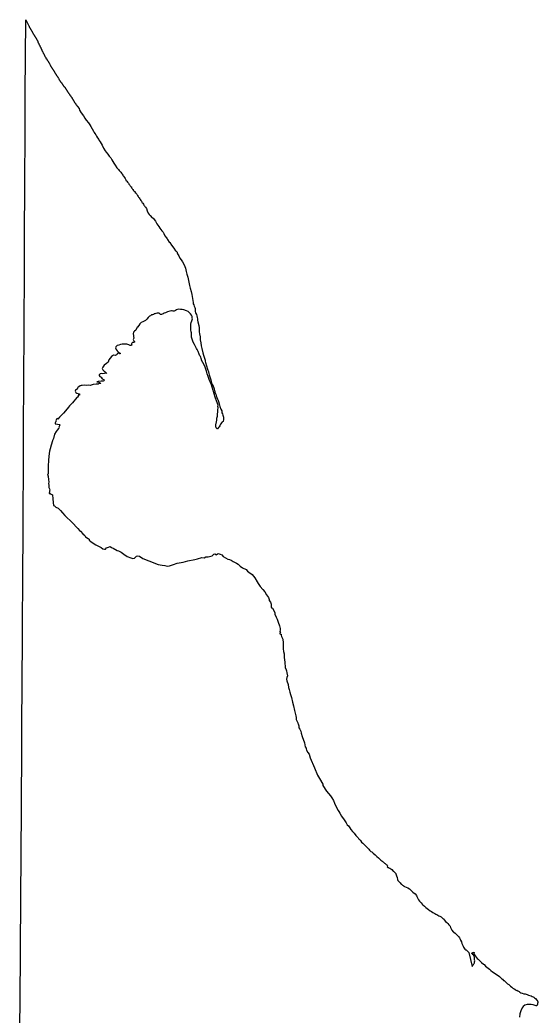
# Model space of a CAD drawing. Header units: inches. Extents: x 2525027 to 2750615, y 3895362 to 4165391.
# Drawn here: x 2525830 to 2596066, y 4030376 to 4165391 of the extents above; entities that cross this region are included whole.
import ezdxf

# ---------------------------------------------------------------- set-up
doc = ezdxf.new("R2010")
doc.units = ezdxf.units.IN
doc.header["$MEASUREMENT"] = 0
doc.layers.add('TDF.DBO', color=7, linetype='Continuous')

msp = doc.modelspace()

# ---------------------------------------------------------------- linework, layer by layer
at = {"layer": 'TDF.DBO'}
msp.add_lwpolyline([(2525829.75, 4028254), (2525894.5, 4038249.25), (2525913.25, 4041276.5), (2525932.25, 4044396.5), (2525944.25, 4046276.25), (2526022.25, 4058454.75), (2526028.5, 4059424.75), (2526073, 4066155), (2526094.369, 4069586.44), (2526095, 4069687.75), (2526169, 4081554), (2526187, 4084512), (2526211.75, 4088581.25), (2526224.25, 4090770.75), (2526249.25, 4095220.75), (2526265, 4097996.25), (2526305.903, 4105220.497), (2526335.75, 4111367.5), (2526353, 4114964.75), (2526354.5, 4115220.5), (2526404.75, 4124694.5), (2526407.25, 4125220.5), (2526431.75, 4130021.25), (2526466, 4136821), (2526494.25, 4142292.5), (2526539.75, 4151128.25), (2526562, 4155418.5), (2526612.363, 4165390.899), (2526737.722, 4165222.416), (2526841.744, 4164964.031), (2527052.887, 4164581.641), (2527073.48, 4164525.402), (2527097.842, 4164466.548), (2527127.453, 4164416.462), (2527150.752, 4164369.046), (2527174.074, 4164322.897), (2527202.413, 4164272.837), (2527227.054, 4164229.198), (2527251.555, 4164177.951), (2527276.126, 4164130.507), (2527307.078, 4164084.198), (2527334.285, 4164041.773), (2527361.399, 4163994.276), (2527388.606, 4163951.851), (2527418.216, 4163901.765), (2527447.92, 4163856.751), (2527478.872, 4163810.442), (2527509.661, 4163755.259), (2527535.573, 4163711.592), (2527555.081, 4163665.523), (2527582.079, 4163611.687), (2527609.216, 4163565.458), (2527640.284, 4163525.489), (2527668.716, 4163480.501), (2527699.575, 4163429.121), (2527732.907, 4163373.884), (2527761.293, 4163326.361), (2527790.973, 4163280.079), (2527815.613, 4163236.439), (2527840.231, 4163191.531), (2527868.547, 4163140.204), (2527901.995, 4163091.306), (2527931.745, 4163048.828), (2527961.472, 4163005.081), (2527988.679, 4162962.656), (2528017.181, 4162921.472), (2528039.232, 4162875.35), (2528059.941, 4162825.451), (2528089.645, 4162780.436), (2528123.163, 4162735.342), (2528143.78, 4162680.371), (2528169.692, 4162636.705), (2528196.783, 4162587.94), (2528218.834, 4162541.818), (2528238.318, 4162494.481), (2528255.074, 4162437.054), (2528271.946, 4162385.967), (2528295.291, 4162341.086), (2528310.938, 4162292.561), (2528345.798, 4162251.244), (2528380.611, 4162207.391), (2528398.801, 4162158.813), (2528411.904, 4162110.341), (2528432.637, 4162061.71), (2528458.433, 4162011.704), (2528484.345, 4161968.037), (2528508.916, 4161920.594), (2528528.424, 4161874.525), (2528538.915, 4161822.303), (2528560.849, 4161769.841), (2528586.692, 4161722.371), (2528616.372, 4161676.089), (2528643.556, 4161632.396), (2528671.779, 4161575.997), (2528695.008, 4161524.777), (2528722.215, 4161482.352), (2528748.104, 4161437.417), (2528771.45, 4161392.536), (2528790.911, 4161343.931), (2528805.147, 4161287.826), (2528819.452, 4161235.524), (2528833.827, 4161187.025), (2528858.375, 4161138.314), (2528888.032, 4161090.764), (2528916.511, 4161048.312), (2528941.128, 4161003.404), (2528965.629, 4160952.157), (2528992.65, 4160899.589), (2529021.012, 4160850.798), (2529049.421, 4160804.543), (2529080.396, 4160759.502), (2529107.44, 4160708.201), (2529126.832, 4160655.793), (2529153.713, 4160595.618), (2529178.284, 4160548.174), (2529205.329, 4160496.874), (2529222.061, 4160438.179), (2529241.545, 4160390.842), (2529333.961, 4160319.095), (2529360.15, 4160156.346), (2529446.208, 4160133.822), (2529467.531, 4160101.315), (2529467.531, 4160079.536), (2529471.219, 4160013.138), (2529502.194, 4159968.097), (2529535.689, 4159921.735), (2529566.664, 4159876.694), (2529597.663, 4159832.921), (2529638.996, 4159797.811), (2529666.133, 4159751.582), (2529690.611, 4159699.067), (2529719.09, 4159656.615), (2529751.36, 4159612.815), (2529775.977, 4159567.908), (2529800.594, 4159523), (2529829.003, 4159476.744), (2529856.071, 4159426.712), (2529881.867, 4159376.706), (2529907.593, 4159322.897), (2529928.186, 4159266.658), (2529953.936, 4159214.116), (2529982.344, 4159167.861), (2530009.528, 4159124.168), (2530040.526, 4159080.395), (2530076.565, 4159033.98), (2530103.748, 4158990.286), (2530128.319, 4158942.843), (2530156.774, 4158899.123), (2530192.58, 4158840.029), (2530222.284, 4158795.015), (2530251.871, 4158743.662), (2530278.985, 4158696.165), (2530307.463, 4158653.713), (2530334.647, 4158610.02), (2530364.351, 4158565.006), (2530400.365, 4158517.323), (2530432.612, 4158472.255), (2530462.339, 4158428.509), (2530489.546, 4158386.084), (2530514.186, 4158342.444), (2530537.509, 4158296.295), (2530550.589, 4158246.555), (2530576.478, 4158201.621), (2530606.205, 4158157.874), (2530639.77, 4158115.316), (2530672.04, 4158071.516), (2530703.085, 4158030.279), (2530731.563, 4157987.827), (2530762.538, 4157942.786), (2530787.086, 4157894.075), (2530806.547, 4157845.47), (2530833.638, 4157796.706), (2530870.901, 4157747.728), (2530903.171, 4157703.928), (2530937.961, 4157658.808), (2530972.867, 4157620.026), (2531007.61, 4157572.37), (2531036.065, 4157528.65), (2531064.381, 4157477.323), (2531086.293, 4157423.594), (2531108.297, 4157374.936), (2531136.683, 4157327.412), (2531167.681, 4157283.639), (2531196.16, 4157241.187), (2531224.499, 4157191.128), (2531251.636, 4157144.899), (2531280.021, 4157097.376), (2531310.95, 4157049.8), (2531340.607, 4157002.25), (2531402.823, 4156917.598), (2531448.763, 4156897.03), (2531476.653, 4156854.978), (2531503.24, 4156809.124), (2531531.115, 4156764.533), (2531558.989, 4156719.942), (2531586.856, 4156674.081), (2531619.857, 4156630.731), (2531650.274, 4156583.586), (2531682.012, 4156542.782), (2531709.902, 4156500.73), (2531737.761, 4156453.6), (2531769.498, 4156412.796), (2531803.81, 4156374.517), (2531844.528, 4156337.473), (2531881.416, 4156301.719), (2531911.849, 4156257.114), (2531942.307, 4156216.317), (2531975.308, 4156172.967), (2532003.198, 4156130.915), (2532028.513, 4156086.338), (2532057.659, 4156040.47), (2532081.687, 4155994.63), (2532104.419, 4155946.259), (2532137.452, 4155907.987), (2532176.891, 4155870.95), (2532199.615, 4155821.308), (2532222.347, 4155772.936), (2532245.087, 4155725.834), (2532272.946, 4155678.704), (2532303.395, 4155636.637), (2532335.085, 4155588.216), (2532364.239, 4155543.618), (2532399.815, 4155502.793), (2532435.407, 4155464.507), (2532464.561, 4155419.909), (2532500.137, 4155379.084), (2532530.579, 4155335.748), (2532553.335, 4155291.185), (2532583.792, 4155250.388), (2532615.529, 4155209.585), (2532647.259, 4155167.511), (2532684.091, 4155122.871), (2532718.379, 4155080.783), (2532748.797, 4155033.638), (2532775.376, 4154986.515), (2532810.928, 4154941.881), (2532846.504, 4154901.056), (2532874.355, 4154852.656), (2532900.894, 4154799.185), (2532926.209, 4154754.608), (2532954.052, 4154704.938), (2532983.143, 4154650.183), (2533007.163, 4154603.074), (2533033.766, 4154559.759), (2533062.904, 4154512.621), (2533085.644, 4154465.519), (2533117.365, 4154422.176), (2533141.377, 4154373.797), (2533162.83, 4154325.433), (2533186.865, 4154280.863), (2533212.188, 4154237.555), (2533242.646, 4154196.758), (2533276.958, 4154158.48), (2533312.566, 4154122.733), (2533348.174, 4154086.987), (2533374.76, 4154041.133), (2533396.229, 4153995.307), (2533430.486, 4153948.141), (2533455.809, 4153904.834), (2533488.802, 4153860.214), (2533516.668, 4153814.353), (2533556.091, 4153774.777), (2533583.934, 4153725.107), (2533613.112, 4153684.318), (2533651.247, 4153643.479), (2533844.118, 4153380.868), (2533887.264, 4153139.937), (2534127.046, 4152811.723), (2534439.13, 4152377.527), (2534638.263, 4152077.476), (2534826.017, 4151814.409), (2535108.992, 4151458.023), (2535310.717, 4151183.443), (2535447.67, 4150961.313), (2535630.194, 4150621.825), (2535822.931, 4150302.686), (2535878.581, 4150134.335), (2535966.073, 4149988.81), (2536127.317, 4149832.845), (2536228.738, 4149654.149), (2536360.58, 4149419.296), (2536512.787, 4149192.019), (2536576.121, 4149051.671), (2536692.817, 4148879.293), (2536834.841, 4148648.228), (2536966.681, 4148412.102), (2537173.269, 4148017.752), (2537372.294, 4147660.373), (2537516.946, 4147473.889), (2537746.66, 4147203.037), (2537943.308, 4146934.844), (2538143.792, 4146676.83), (2538307.391, 4146420.214), (2538429.108, 4146212.149), (2538573.631, 4145956.87), (2538742.311, 4145696.414), (2538988.408, 4145343.974), (2539174.57, 4145123.978), (2539291.771, 4144996.074), (2539355.699, 4144900.145), (2539440.937, 4144793.558), (2539526.174, 4144740.265), (2539579.448, 4144633.678), (2539622.066, 4144569.725), (2539675.34, 4144548.408), (2539696.649, 4144484.456), (2539792.541, 4144356.551), (2539824.505, 4144271.281), (2539867.124, 4144249.964), (2539920.397, 4144196.67), (2539931.052, 4144111.401), (2539994.98, 4144068.766), (2540026.944, 4144026.131), (2540090.872, 4143876.909), (2540144.146, 4143812.957), (2540176.11, 4143717.028), (2540176.11, 4143642.417), (2540229.383, 4143610.441), (2540293.311, 4143589.124), (2540325.275, 4143525.171), (2540421.167, 4143386.608), (2540527.714, 4143258.704), (2540580.987, 4143162.775), (2540602.297, 4143109.482), (2540623.606, 4143066.847), (2540698.189, 4143024.212), (2540708.844, 4142981.577), (2540762.117, 4142917.625), (2540847.354, 4142811.038), (2540879.318, 4142768.403), (2540943.246, 4142747.085), (2540975.211, 4142672.474), (2540953.901, 4142619.181), (2541028.484, 4142544.57), (2541092.412, 4142469.959), (2541145.685, 4142384.689), (2541241.577, 4142278.102), (2541273.542, 4142224.808), (2541326.815, 4142150.197), (2541401.398, 4142118.221), (2541433.362, 4142075.586), (2541465.326, 4141979.658), (2541603.837, 4141905.047), (2541614.491, 4141798.46), (2541678.419, 4141755.825), (2541753.002, 4141585.286), (2541848.894, 4141457.381), (2541880.858, 4141382.77), (2542008.714, 4141265.524), (2542072.642, 4141137.62), (2542115.261, 4141073.667), (2542200.499, 4140924.445), (2542317.7, 4140807.2), (2542349.664, 4140700.612), (2542381.628, 4140604.684), (2542477.52, 4140551.39), (2542594.722, 4140423.486), (2542616.031, 4140295.581), (2542658.65, 4140242.288), (2542711.923, 4140199.653), (2542757.632, 4140099.978), (2542841.291, 4140004.589), (2542971.938, 4139810.508), (2543097.301, 4139511.979), (2543225.215, 4139217.262), (2543364.726, 4139002.767), (2543463.682, 4138866.121), (2543742.982, 4138584.912), (2543910.655, 4138502.825), (2544187.676, 4138097.794), (2544390.115, 4137767.374), (2544677.792, 4137394.319), (2544794.993, 4137181.145), (2545061.36, 4136808.09), (2545231.835, 4136605.574), (2545317.072, 4136424.376), (2545466.238, 4136147.249), (2545689.986, 4135838.147), (2545775.224, 4135731.56), (2545828.497, 4135646.29), (2546073.555, 4135273.235), (2546148.137, 4135219.941), (2546393.195, 4134868.204), (2546691.526, 4134452.514), (2546936.584, 4134111.435), (2547011.166, 4134068.8), (2547117.713, 4133962.213), (2547160.332, 4133898.261), (2547128.368, 4133866.285), (2547140.241, 4133780.847), (2547190.937, 4133683.855), (2547358.315, 4133406.843), (2547523.098, 4133103.085), (2547684.23, 4132887.244), (2547863.031, 4132597.454), (2548098.828, 4132178.801), (2548255.729, 4131741.303), (2548371.867, 4131270.818), (2548458.967, 4130916.362), (2548568.909, 4130533.801), (2548685.03, 4130054.399), (2548780.923, 4129641.31), (2548826.899, 4129393.958), (2548922.792, 4129042.22), (2549029.338, 4128583.895), (2549114.576, 4128178.864), (2549231.777, 4127613.952), (2549327.669, 4127112.993), (2549327.669, 4126921.136), (2549402.252, 4126782.573), (2549466.18, 4126601.375), (2549476.835, 4126516.105), (2549536.393, 4126411.687), (2549575.172, 4126256.265), (2549580.019, 4125906.567), (2549613.951, 4125692.862), (2549657.577, 4125605.438), (2549749.677, 4125450.016), (2549801.735, 4125269.438), (2549838.241, 4125066.754), (2549881.105, 4124862.775), (2549898.643, 4124718.758), (2549946.494, 4124461.255), (2550061.333, 4123976.76), (2550135.817, 4123677.127), (2550141.663, 4123403.204), (2550148.796, 4123136.92), (2550177.521, 4122854.001), (2550259.447, 4122453.699), (2550278.984, 4122019.209), (2550345.647, 4121618.959), (2550400.856, 4121214.924), (2550466.305, 4120845.253), (2550615.314, 4120268.918), (2550713.919, 4119944.999), (2550868.352, 4119548.276), (2550921.285, 4119286.934), (2550945.189, 4119146.717), (2550991.883, 4118950.369), (2551103.026, 4118529.585), (2551239.535, 4118070.498), (2551381.257, 4117677.64), (2551432.998, 4117459.617), (2551482.286, 4117290.014), (2551703.873, 4116601.458), (2551810.42, 4116175.11), (2551906.312, 4116057.864), (2551980.895, 4115897.983), (2552002.204, 4115759.42), (2552108.751, 4115514.27), (2552140.715, 4115375.706), (2552225.952, 4115130.556), (2552236.607, 4115055.945), (2552268.571, 4114917.382), (2552353.808, 4114714.866), (2552364.463, 4114650.914), (2552428.391, 4114501.692), (2552428.391, 4114427.081), (2552481.665, 4114352.47), (2552524.283, 4114213.907), (2552630.83, 4114011.391), (2552641.485, 4113958.097), (2552694.758, 4113798.217), (2552726.722, 4113691.63), (2552833.269, 4113350.551), (2552939.816, 4112988.155), (2553057.017, 4112636.417), (2553184.873, 4112401.925), (2553216.837, 4112124.799), (2553280.766, 4111996.894), (2553334.039, 4111826.355), (2553408.622, 4111570.546), (2553424.65, 4111237.233), (2553361.81, 4110962.266), (2553200.065, 4110850.697), (2553180.943, 4110827.83), (2553020.216, 4110581.217), (2552932.1, 4110392.965), (2552827.543, 4110255.726), (2552748.032, 4110142.278), (2552615.887, 4109981.256), (2552562.476, 4109986.531), (2552422.754, 4110088.917), (2552367.23, 4110324.788), (2552387.961, 4110527.28), (2552477.745, 4110927.007), (2552501.079, 4111161.34), (2552540.969, 4111407.083), (2552593.665, 4111698.647), (2552619.619, 4111973.737), (2552640.502, 4112257.764), (2552675.276, 4112488.236), (2552689.931, 4112842.351), (2552677.507, 4113000.366), (2552680.347, 4113158.329), (2552612.092, 4113387.873), (2552463.958, 4113752.725), (2552327.27, 4114116.265), (2552238.724, 4114377.726), (2552200.904, 4114558.757), (2552134.032, 4114846.899), (2552060.708, 4115086.651), (2552043.085, 4115184.806), (2551870.935, 4115629.999), (2551781.152, 4115910.574), (2551679.989, 4116226.858), (2551567.136, 4116413.236), (2551482.336, 4116637.74), (2551331.782, 4117068.847), (2551221.759, 4117408.092), (2551106.715, 4117783.025), (2550879.041, 4118464.089), (2550615.396, 4118954.178), (2550436.636, 4119265.625), (2550429.199, 4119370.116), (2550387.507, 4119520.585), (2550364.88, 4119663.346), (2550306.557, 4119762.911), (2550220.29, 4119882.953), (2550120.184, 4120084.576), (2549993.714, 4120471.014), (2549873.307, 4120699.458), (2549779.48, 4120857.745), (2549584.237, 4121197.275), (2549477.781, 4121404.016), (2549330.853, 4121733.193), (2549173.844, 4122113.362), (2549108.245, 4122402.774), (2549088.386, 4122665.279), (2549069.856, 4122958.355), (2549033.302, 4123135.559), (2548980.324, 4123372.696), (2548980.744, 4123596.914), (2549009.314, 4123910.215), (2548991.924, 4124133.219), (2549062.326, 4124371.216), (2549154.316, 4124590.031), (2549224.802, 4124872.617), (2549180.59, 4125035.834), (2549156.753, 4125211.722), (2549101.06, 4125357.141), (2548964.03, 4125538.504), (2548787.565, 4125717.452), (2548633.914, 4125853.007), (2548417.929, 4125983.676), (2548056.929, 4126107.186), (2547812.744, 4126122.018), (2547594.027, 4126152.052), (2547281.169, 4126173.483), (2547072.41, 4126087.552), (2546925.995, 4126011.604), (2546742.693, 4125935.78), (2546598.917, 4125910.782), (2546471.8, 4125951.975), (2546362.421, 4125956.163), (2546139.792, 4125935.251), (2545821.623, 4125836.947), (2545551.677, 4125679.878), (2545373.566, 4125658.817), (2545229.229, 4125560.035), (2545016.136, 4125453.448), (2544835.006, 4125453.448), (2544792.388, 4125549.376), (2544707.15, 4125655.963), (2544568.639, 4125666.622), (2544419.474, 4125634.646), (2544248.999, 4125581.352), (2544121.143, 4125560.035), (2544014.596, 4125560.035), (2543929.359, 4125485.424), (2543780.193, 4125400.154), (2543684.301, 4125400.154), (2543524.481, 4125282.908), (2543385.97, 4125229.615), (2543226.15, 4125037.758), (2543034.366, 4124845.901), (2542842.581, 4124664.703), (2542661.452, 4124547.457), (2542480.322, 4124483.505), (2542256.574, 4124387.577), (2542064.79, 4124217.037), (2541926.279, 4123993.204), (2541777.113, 4123769.371), (2541702.531, 4123726.736), (2541532.056, 4123364.34), (2541382.89, 4123225.777), (2541244.38, 4123087.214), (2541180.451, 4122842.063), (2541212.415, 4122639.548), (2541223.07, 4122469.008), (2541255.034, 4122277.151), (2541159.142, 4122074.636), (2541276.344, 4121904.096), (2541361.581, 4121797.509), (2541340.272, 4121733.557), (2541244.38, 4121680.263), (2541084.559, 4121648.287), (2540999.322, 4121594.994), (2540946.049, 4121509.724), (2540956.703, 4121456.43), (2540999.322, 4121339.185), (2540956.703, 4121264.574), (2540882.12, 4121264.574), (2540764.919, 4121285.891), (2540573.135, 4121360.502), (2540326.255, 4121451.228), (2540065.507, 4121450.827), (2539706.807, 4121444.384), (2539477.788, 4121406.932), (2539233.414, 4121321.121), (2539009.411, 4121245.432), (2538828.51, 4121093.161), (2538797.741, 4120963.319), (2538867.234, 4120715.936), (2538995.389, 4120549.89), (2539219.991, 4120294.631), (2539433.084, 4120209.361), (2539433.084, 4120145.409), (2539379.811, 4120113.433), (2539148.987, 4120238.788), (2539019.986, 4120195.771), (2539019.986, 4120088.23), (2538912.486, 4120002.197), (2538740.484, 4119916.164), (2538505.874, 4119968.05), (2538239.639, 4119754.914), (2537900.517, 4119335.639), (2537774.004, 4119020.117), (2537582.842, 4118822.018), (2537259.356, 4118601.43), (2537082.056, 4118334.489), (2536981.216, 4118143.731), (2537062.309, 4117977.843), (2537235.691, 4117784.775), (2537364.692, 4117677.234), (2537622.693, 4117462.151), (2537515.193, 4117505.167), (2537278.691, 4117462.151), (2537063.689, 4117440.643), (2536891.688, 4117483.659), (2536698.187, 4117440.643), (2536569.186, 4117290.084), (2536569.186, 4117182.543), (2536655.186, 4117075.001), (2536827.188, 4116967.46), (2536977.689, 4116752.377), (2537192.69, 4116666.344), (2537257.191, 4116558.802), (2537214.19, 4116494.277), (2537128.19, 4116408.244), (2536827.188, 4116408.244), (2536440.185, 4116386.736), (2536246.683, 4116343.719), (2536268.183, 4116343.719), (2536397.184, 4116322.211), (2536612.186, 4116257.686), (2536762.687, 4116150.144), (2536805.687, 4116107.128), (2536459.683, 4116086.738), (2536440.185, 4116021.095), (2536150.508, 4116036.814), (2535756.089, 4115974.437), (2535353.934, 4115856.03), (2535178.436, 4115871.906), (2534817.171, 4115854.006), (2534518.343, 4115895.774), (2534247.168, 4115849.028), (2534118.167, 4115849.028), (2534010.667, 4115784.503), (2533795.665, 4115676.962), (2533688.164, 4115590.929), (2533623.664, 4115483.387), (2533580.663, 4115354.337), (2533516.163, 4115289.812), (2533365.662, 4115203.779), (2533301.161, 4115074.729), (2533430.162, 4114902.663), (2533559.163, 4114816.63), (2533709.664, 4114773.613), (2533903.166, 4114730.596), (2533903.166, 4114644.563), (2533903.166, 4114537.022), (2533860.166, 4114515.513), (2533817.165, 4114537.022), (2533709.664, 4114537.022), (2533731.165, 4114472.497), (2533731.165, 4114386.464), (2533623.664, 4114278.922), (2533537.663, 4114235.906), (2533358.471, 4113972.465), (2533376.299, 4113992.178), (2533151.698, 4113697.881), (2532938.25, 4113501.919), (2532740.861, 4113284.441), (2532537.024, 4113082.166), (2532412.428, 4112887.732), (2532223.904, 4112693.747), (2531736.962, 4112111.384), (2531214.088, 4111566.335), (2530979.144, 4111289.268), (2530914.644, 4111353.793), (2530828.643, 4111332.285), (2530721.142, 4111181.727), (2530678.142, 4111095.693), (2530764.143, 4111009.66), (2530678.142, 4110945.135), (2530613.641, 4110773.069), (2530613.641, 4110665.527), (2530699.642, 4110644.019), (2530936.144, 4110579.494), (2531172.646, 4110557.986), (2531258.646, 4110493.461), (2531194.146, 4110385.92), (2531108.145, 4110192.345), (2531129.645, 4110084.803), (2531065.145, 4109998.77), (2530893.144, 4109805.195), (2530764.143, 4109590.112), (2530527.641, 4109267.488), (2530398.64, 4108643.747), (2530242.342, 4108384.81), (2530239.23, 4108361.335), (2530081.555, 4107765.981), (2529929.389, 4107238.503), (2529846.104, 4106933.202), (2529744.942, 4106266.346), (2529692.013, 4105696.666), (2529719.761, 4105446.866), (2529671.448, 4105161.453), (2529667.852, 4104167.954), (2529667.852, 4103931.363), (2529581.851, 4103673.263), (2529667.852, 4103565.722), (2529689.352, 4103071.031), (2529753.853, 4102769.914), (2529689.352, 4102511.815), (2529753.853, 4102404.273), (2529753.853, 4102038.632), (2529818.353, 4101845.057), (2529882.853, 4101672.991), (2529861.353, 4101586.958), (2529861.353, 4101414.891), (2529861.353, 4101328.858), (2529796.853, 4101285.842), (2529775.353, 4101221.317), (2529861.353, 4101221.317), (2529932.329, 4101191.387), (2530084.705, 4101104.007), (2530238.928, 4101002.663), (2530284.998, 4100501.305), (2530357.094, 4099968.778), (2530367.203, 4099573.556), (2530515.808, 4099522.267), (2530716.778, 4099360.493), (2531000.781, 4099204.805), (2531310.918, 4098909.456), (2531597.247, 4098576.75), (2531896.274, 4098229.411), (2532224.127, 4097901.017), (2532654.563, 4097529.16), (2533039.007, 4097153.006), (2533490.566, 4096652.51), (2533679.376, 4096476.867), (2533912.892, 4096198.359), (2534057.677, 4096083.217), (2534367.423, 4095758.59), (2534608.627, 4095510.631), (2534707.461, 4095309.013), (2535063.244, 4095116.725), (2535230.968, 4095024.437), (2535238.342, 4094886.823), (2535426.261, 4094711.66), (2535736.133, 4094454.553), (2536100.779, 4094240.579), (2536495.992, 4094048.159), (2536827.405, 4093865.477), (2537063.907, 4093693.411), (2537278.908, 4093671.903), (2537429.409, 4093671.903), (2537558.41, 4093822.461), (2537837.912, 4093951.511), (2538052.769, 4094006), (2538245.907, 4093900.887), (2538463.221, 4093800.79), (2539015.913, 4093479.172), (2539204.095, 4093444.144), (2539547.197, 4093272.283), (2539895.136, 4092966.638), (2540365.195, 4092668.228), (2540858.34, 4092471.659), (2541135.467, 4092387.922), (2541367.044, 4092433.009), (2541491.923, 4092554.892), (2541652.482, 4092712.327), (2541810.307, 4092767.853), (2542026.388, 4092688.143), (2542486.293, 4092401.233), (2543314.973, 4092067.225), (2544548.574, 4091582.403), (2545097.867, 4091486.838), (2545456.101, 4091462.946), (2545790.453, 4091343.49), (2546100.923, 4091415.164), (2546650.215, 4091582.403), (2547127.861, 4091749.642), (2547963.741, 4091916.881), (2548608.563, 4092060.229), (2549539.972, 4092251.36), (2549922.088, 4092346.925), (2550471.381, 4092538.056), (2550781.851, 4092490.273), (2551020.673, 4092609.73), (2551355.025, 4092633.621), (2551904.318, 4092776.969), (2552119.258, 4092968.1), (2552238.67, 4093015.883), (2552453.61, 4092896.426), (2552549.14, 4092968.1), (2552716.316, 4093087.557), (2552979.021, 4092991.991), (2553217.844, 4092872.535), (2553361.137, 4092657.513), (2554029.841, 4092323.034), (2554244.782, 4092275.251), (2554459.722, 4092179.686), (2554722.428, 4091988.555), (2555200.073, 4091773.533), (2555391.132, 4091606.294), (2555677.719, 4091343.49), (2555988.189, 4091128.468), (2556489.717, 4090889.554), (2556656.893, 4090674.532), (2556871.833, 4090555.076), (2557325.597, 4090220.597), (2557683.831, 4089766.662), (2557994.301, 4089241.053), (2558137.594, 4089002.139), (2558400.299, 4088619.878), (2558758.534, 4088213.725), (2559021.239, 4087855.356), (2559260.062, 4087473.094), (2559522.767, 4087114.724), (2559618.296, 4086828.028), (2559618.296, 4086684.68), (2559800.031, 4086464.967), (2559895.56, 4086226.054), (2559895.56, 4086082.706), (2559895.56, 4085843.793), (2559919.443, 4085724.336), (2560086.619, 4085652.662), (2560397.088, 4085079.27), (2560397.088, 4084864.248), (2560564.264, 4084458.096), (2560683.676, 4084171.4), (2560755.322, 4084051.943), (2560826.969, 4083765.247), (2560994.145, 4083263.529), (2561113.557, 4082929.051), (2561113.557, 4082690.137), (2561041.91, 4082499.007), (2561137.439, 4082379.55), (2561041.91, 4082331.767), (2561041.91, 4082260.094), (2561065.792, 4082164.528), (2561137.439, 4082140.637), (2561232.968, 4082140.637), (2561256.85, 4082021.18), (2561280.733, 4081830.05), (2561424.026, 4081567.245), (2561471.791, 4081447.788), (2561495.673, 4080969.962), (2561495.673, 4080683.266), (2561495.673, 4080133.765), (2561543.438, 4079799.287), (2561638.967, 4079488.699), (2561662.849, 4078963.09), (2561758.378, 4078365.807), (2561782.261, 4077625.176), (2561901.672, 4077314.588), (2561949.437, 4077171.24), (2562021.084, 4076884.545), (2562092.73, 4076478.392), (2562021.084, 4076287.261), (2561949.437, 4076048.348), (2561997.201, 4075833.326), (2562178.625, 4075305.119), (2562217.322, 4074913.88), (2562336.39, 4074649.769), (2562420.918, 4074280.034), (2562496.666, 4073976.575), (2562628.145, 4073548.08), (2562777.076, 4072929.703), (2562891.884, 4072428.648), (2563033.114, 4071773.353), (2563239.29, 4071050.369), (2563263.173, 4070835.347), (2563287.055, 4070572.543), (2563406.466, 4070309.738), (2563501.996, 4070118.607), (2563501.996, 4070094.716), (2563525.878, 4069999.151), (2563645.289, 4069712.455), (2563645.289, 4069425.759), (2563788.583, 4069258.52), (2563907.994, 4068971.824), (2563955.759, 4068732.91), (2564099.053, 4068278.975), (2564409.522, 4067394.996), (2564481.169, 4066869.387), (2564648.345, 4066702.147), (2564648.345, 4066582.691), (2564696.11, 4066439.343), (2564839.404, 4066104.864), (2565030.462, 4065889.842), (2565173.756, 4065388.124), (2565746.93, 4064002.427), (2566152.929, 4063046.774), (2566415.634, 4062568.947), (2566893.28, 4061804.425), (2566910.94, 4061611.588), (2567401.736, 4060840.465), (2567910.675, 4060247.637), (2568093.293, 4059959.107), (2568335.529, 4059582.474), (2568481.116, 4059216.356), (2568709.186, 4058746.77), (2568955.01, 4058249.098), (2569051.41, 4058106.09), (2569179.455, 4057881.442), (2569413.994, 4057470.437), (2569775.562, 4056971.103), (2570066.071, 4056562.459), (2570200.436, 4056316.131), (2570362.957, 4056162.71), (2570556.043, 4055908.19), (2570690.152, 4055646.929), (2570910.971, 4055381.204), (2571134.402, 4055151.14), (2571380.604, 4054854.754), (2571556.478, 4054663.369), (2571663.948, 4054543.912), (2571711.713, 4054424.455), (2571795.301, 4054340.836), (2571938.595, 4054269.162), (2571986.359, 4054185.542), (2572152.268, 4053960.388), (2572327.533, 4053819.664), (2572444.283, 4053676.588), (2572525.525, 4053589.686), (2572705.781, 4053397.987), (2572831.473, 4053275.264), (2572983.862, 4053144.809), (2573109.497, 4052991.511), (2573220.639, 4052880.145), (2573270.029, 4052812.209), (2573300.897, 4052768.976), (2573350.287, 4052744.272), (2573362.634, 4052713.392), (2573417.975, 4052684.586), (2573514.002, 4052619.429), (2573709.264, 4052468.239), (2573976.748, 4052224.294), (2574224.386, 4052001.547), (2574447.261, 4051811.8), (2574770.237, 4051496.713), (2574906.059, 4051428.777), (2574992.49, 4051336.136), (2575085.096, 4051262.024), (2575159.18, 4051181.736), (2575245.612, 4051101.447), (2575338.217, 4051033.511), (2575399.954, 4051002.631), (2575467.865, 4050934.694), (2575548.123, 4050854.406), (2575616.034, 4050780.293), (2575659.25, 4050724.709), (2575669.774, 4050680.31), (2575597.183, 4050582.675), (2575691.704, 4050511.083), (2575774.505, 4050495.667), (2575833.381, 4050472.624), (2575962.234, 4050407.633), (2576085.416, 4050324.383), (2576239.577, 4050230.626), (2576437.135, 4050014.464), (2576511.22, 4049977.408), (2576622.346, 4049866.239), (2576702.604, 4049798.303), (2576764.341, 4049687.134), (2576801.384, 4049656.254), (2576850.773, 4049538.91), (2576881.642, 4049396.861), (2576968.073, 4049180.7), (2577017.463, 4048865.722), (2577066.853, 4048742.201), (2577221.195, 4048563.096), (2577350.843, 4048421.047), (2577455.795, 4048278.999), (2577517.532, 4048260.47), (2577537.261, 4048232.899), (2577665.701, 4048124.598), (2577758.307, 4048075.189), (2577832.391, 4048007.253), (2577863.259, 4047988.725), (2577931.17, 4047970.197), (2577974.418, 4047928.724), (2578170.76, 4047852.192), (2578419.391, 4047737.849), (2578645.846, 4047605.918), (2578737.994, 4047524.288), (2578918.101, 4047358.935), (2579108.68, 4047183.117), (2579391.408, 4046931.948), (2579571.516, 4046697.524), (2579638.148, 4046569.767), (2579760.05, 4046313.28), (2579871.553, 4046119.551), (2579989.415, 4045964.26), (2580199.26, 4045717.89), (2580357.56, 4045553.4), (2580466.52, 4045466.455), (2580676.99, 4045253.2), (2580852.08, 4045094.46), (2581205.6, 4044812), (2581423.55, 4044660.35), (2581604.925, 4044534.895), (2581812.89, 4044395.5), (2581984.39, 4044340.39), (2582092.1, 4044281.01), (2582218.3, 4044204.09), (2582337.48, 4044138.68), (2582628.24, 4043984.06), (2582743.535, 4043913.681), (2582911.517, 4043816.366), (2583087.513, 4043640.203), (2583136.902, 4043603.147), (2583223.334, 4043572.267), (2583272.724, 4043547.563), (2583297.419, 4043504.331), (2583283.01, 4043476.3), (2583352.1, 4043412.32), (2583534.03, 4043208.76), (2583675.765, 4043054.09), (2583813.73, 4042915.34), (2583990.61, 4042726.02), (2584128.99, 4042554.03), (2584185.985, 4042396.59), (2584271.785, 4042184.62), (2584375.3, 4042022.46), (2584565.02, 4041805.14), (2584624.34, 4041754.49), (2584815.22, 4041591.72), (2584951.8, 4041462.64), (2585037.835, 4041407.195), (2585136.34, 4041314.7), (2585283.49, 4041157.3), (2585400.17, 4041001.58), (2585516.65, 4040794.07), (2585572.14, 4040651.82), (2585664.65, 4040422.63), (2585747.66, 4040194.36), (2585830.805, 4040015.89), (2585909.725, 4039848.405), (2585973.51, 4039736.815), (2585978.75, 4039723.8), (2586053.05, 4039592.035), (2586133.525, 4039467.02), (2586212.25, 4039375.54), (2586324.37, 4039347.82), (2586684.34, 4038973.759), (2587122.15, 4037118.19), (2587175.389, 4037176.511), (2587219.45, 4037220.589), (2587239.478, 4037272.681), (2587259.506, 4037284.702), (2587279.534, 4037328.78), (2587307.573, 4037360.837), (2587339.618, 4037436.972), (2587387.685, 4037501.085), (2587435.752, 4037605.27), (2587459.785, 4037721.476), (2587471.802, 4037869.738), (2587459.785, 4038001.972), (2587435.752, 4038114.171), (2587443.763, 4038158.249), (2587451.774, 4038218.356), (2587443.763, 4038286.476), (2587435.752, 4038374.632), (2587371.662, 4038546.937), (2587335.612, 4038599.03), (2587311.579, 4038615.058), (2587251.495, 4038659.136), (2587235.473, 4038691.193), (2587219.45, 4038719.243), (2587171.383, 4038811.406), (2587175.389, 4038835.448), (2587159.367, 4038847.47), (2587143.344, 4038847.47), (2587127.322, 4038831.441), (2587127.322, 4038803.392), (2587119.311, 4038803.392), (2587107.294, 4038811.406), (2587099.283, 4038827.434), (2587103.289, 4038847.47), (2587111.3, 4038875.519), (2587143.344, 4038943.64), (2587223.338, 4038977.271), (2587319.583, 4038991.025), (2587388.329, 4039046.043), (2587360.831, 4038922.253), (2587378.55, 4038811.81), (2587537.18, 4038555.32), (2587814.175, 4038191.36), (2587955.07, 4038084.805), (2588134.74, 4037906.91), (2588384.6, 4037660.24), (2588672.24, 4037399.06), (2588760.875, 4037373.975), (2588959.309, 4037139.645), (2589101.373, 4036987.599), (2589317.391, 4036866.861), (2589458.259, 4036722.494), (2589657.394, 4036562.284), (2589909.62, 4036376.051), (2589980.175, 4036316.647), (2590169.406, 4036183.362), (2590525.481, 4035966.829), (2590838.103, 4035721.28), (2591115.946, 4035482.317), (2591239.689, 4035386.036), (2591390.93, 4035220.982), (2591487.175, 4035193.473), (2591514.674, 4035138.456), (2591748.411, 4034932.139), (2591940.9, 4034739.577), (2592105.891, 4034670.804), (2592312.13, 4034436.979), (2592504.619, 4034285.68), (2592642.112, 4034175.644), (2592820.852, 4034065.608), (2593040.84, 4033941.818), (2593109.586, 4033859.292), (2593164.583, 4033873.046), (2593315.825, 4033776.765), (2593508.314, 4033707.993), (2593549.562, 4033652.975), (2593604.559, 4033611.711), (2593742.051, 4033542.939), (2593920.791, 4033460.412), (2594127.03, 4033377.886), (2594319.52, 4033377.886), (2594567.006, 4033309.114), (2594759.495, 4033226.587), (2594965.734, 4033157.815), (2595116.976, 4033102.797), (2595268.217, 4033047.779), (2595378.211, 4033006.516), (2595501.955, 4032937.743), (2595598.199, 4032841.462), (2595721.942, 4032758.935), (2595914.432, 4032511.355), (2596024.426, 4032373.811), (2596065.674, 4032263.775), (2596051.924, 4032195.003), (2595996.927, 4032126.231), (2595983.178, 4032071.213), (2595983.178, 4031974.932), (2595955.68, 4031851.142), (2595882.998, 4031785.489), (2595804.407, 4031759.537), (2595679.534, 4031804.412), (2595416.907, 4031916.943), (2595129.367, 4031963.236), (2594849.796, 4031963.847), (2594569.175, 4031935.23), (2594271.082, 4031864.566), (2594035.992, 4031696.509), (2593912.982, 4031494.923), (2593748.19, 4031105.016), (2593609.158, 4030669.55), (2593559.17, 4030221.993)], dxfattribs=at)

doc.saveas('drawing.dxf')
